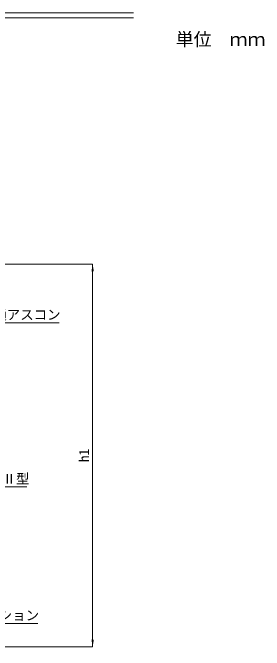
# Model space of a CAD drawing. Units: millimetres at full size; details may follow other scales. Extents: x 6872 to 78201, y -34623 to -7860.
# Drawn here: x 39320 to 40046, y -22042 to -20206 of the extents above; entities that cross this region are included whole.
import ezdxf
from ezdxf.enums import TextEntityAlignment as Align

# ---------------------------------------------------------------- set-up
doc = ezdxf.new("R2010")
doc.units = ezdxf.units.MM
doc.header["$LTSCALE"] = 16
doc.layers.add('0_2', color=7, linetype='Continuous', lineweight=20)
doc.layers.add('寸法線', color=7, linetype='Continuous', lineweight=9)
doc.styles.add('ＭＳ ゴシック', font='')
doc.styles.get('ＭＳ ゴシック').set_extended_font_data('MS Gothic')

# ---------------------------------------------------------------- blocks, each defined once
blk = doc.blocks.new('filled_arrow')
at = {"color": 0, "linetype": 'Continuous', "lineweight": -2}
blk.add_solid([(7.5, 1.25), (0, 0), (7.5, -1.25)], dxfattribs=at)

msp = doc.modelspace()

# ---------------------------------------------------------------- linework, layer by layer
at = {"layer": '0_2'}
for p, q in [((37878.2, -20205.85), (39669.1, -20205.85)), ((37878.2, -20220.85), (39669.1, -20220.85))]:
    msp.add_line(p, q, dxfattribs=at)
at = {"layer": '寸法線'}
for p, q in [((39008.65, -20930.32), (39550.84, -20930.32)), ((39550.84, -20930.32), (39550.84, -22032.32)), ((38998.65, -22032.32), (39550.84, -22032.32))]:
    msp.add_line(p, q, dxfattribs=at)
for points in [[(39205.22, -20970.73), (39205.22, -21099.17), (39454.26, -21099.17)], [(38965.03, -21479.32), (39057.51, -21571.8), (39360.76, -21571.8)], [(38988.65, -22042.32), (39065.75, -21965.22), (39392.61, -21965.22)]]:
    msp.add_lwpolyline(points, dxfattribs=at)

# ---------------------------------------------------------------- block references
at = {"layer": '寸法線', "xscale": 2.67, "yscale": 2.67}
for p, rotation in [((39550.84, -20930.32), 270), ((39550.84, -22032.32), 90)]:
    msp.add_blockref('filled_arrow', p, dxfattribs=dict(at, rotation=rotation))

# ---------------------------------------------------------------- texts
at = {"layer": '0_2', "style": 'ＭＳ ゴシック'}
msp.add_text('単位\u3000ｍｍ', height=37.98, dxfattribs=at).set_placement((39790.34, -20312.71), align=Align.BOTTOM_LEFT)
at = {"layer": '寸法線', "style": 'ＭＳ ゴシック'}
for s, p in [('普通アスコン', (39225.22, -21061.49)), ('IBC排水側溝Ⅱ型', (39077.51, -21534.13)), ('サンドクッション', (39085.75, -21927.39))]:
    msp.add_text(s, height=28.48, dxfattribs=at).set_placement(p, align=Align.TOP_LEFT)
msp.add_text('h1', height=28.48, rotation=90, dxfattribs=at).set_placement((39525.84, -21481.32), align=Align.MIDDLE_CENTER)

doc.saveas('drawing.dxf')
